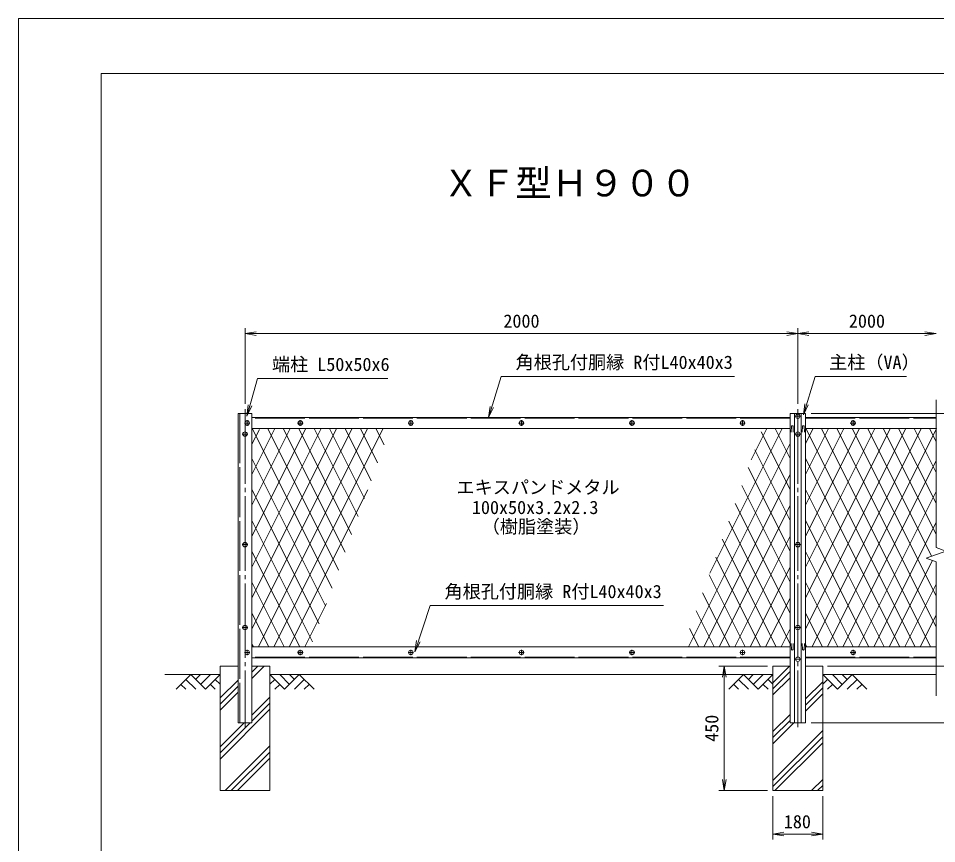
# Model space of a CAD drawing. Units: millimetres, scale not verified. Extents: x -4200 to 4200, y -2970 to 2970.
# Drawn here: x -4200 to -878, y -16 to 2970 of the extents above; entities that cross this region are included whole.
import ezdxf
from ezdxf.enums import TextEntityAlignment as Align

# ---------------------------------------------------------------- set-up
doc = ezdxf.new("R2010")
doc.units = ezdxf.units.MM
doc.header["$LTSCALE"] = 15
doc.linetypes.add('LONG_CHAIN', pattern=[21, 18, -1, 1, -1])
doc.linetypes.add('LONG_DASHED2', pattern=[13, 12, -1])
doc.layers.add('0-0_D-TTL-TXT', color=7, linetype='Continuous')
for name, color, linetype, lineweight in [('0-1_D-STR1', 1, 'Continuous', 9), ('0-2_D-BMK', 2, 'LONG_CHAIN', 9), ('0-3_D-STR-DIM', 7, 'Continuous', 9), ('0-4_D-BGD', 7, 'Continuous', 9), ('0-5_D-STR4', 7, 'Continuous', 9), ('0-6_D-DCR-HCH', 7, 'Continuous', 9), ('0-7_D-STR3', 3, 'Continuous', 9), ('0-8_0', 7, 'Continuous', 9), ('0-9_D-STR-TXT', 7, 'Continuous', 9), ('0-A_D-STR2', 7, 'Continuous', 9), ('0-B_D-TTL', 2, 'Continuous', 9)]:
    doc.layers.add(name, color=color, linetype=linetype, lineweight=lineweight)
doc.styles.add('ＭＳ ゴシック', font='')
doc.styles.get('ＭＳ ゴシック').set_extended_font_data('MS Gothic')

# ---------------------------------------------------------------- blocks, each defined once
blk = doc.blocks.new('_Open')
at = {"layer": '0-8_0'}
blk.add_line((-15, 2.5), (0, 0), dxfattribs=at)
blk.add_lwpolyline([(-15, -2.5), (0, 0), (-15, 0)], dxfattribs=at)

msp = doc.modelspace()

# ---------------------------------------------------------------- linework, layer by layer
at = {"layer": '0-1_D-STR1'}
for p, q in [((-3404.87, 1540.92), (-3404.87, 420.92)), ((-3354.87, 1540.92), (-3404.87, 1540.92)), ((-3354.87, 420.92), (-3354.87, 1540.92)), ((-1407.87, 1540.92), (-1351.87, 1540.92)), ((-1407.87, 420.92), (-1407.87, 1540.92)), ((-1392.37, 420.92), (-1392.37, 1540.92)), ((-1367.37, 420.92), (-1367.37, 1540.92)), ((-1351.87, 420.92), (-1351.87, 1540.92)), ((-1407.87, 1525.92), (-3354.87, 1525.92)), ((-1351.87, 1525.92), (-879.87, 1525.92)), ((-3354.87, 1485.92), (-1407.87, 1485.92)), ((-1402.87, 1494.3), (-1403.62, 1472.8)), ((-1396.87, 1494.3), (-1396.12, 1472.8)), ((-1362.87, 1494.3), (-1363.62, 1472.8)), ((-1356.87, 1494.3), (-1356.12, 1472.8)), ((-879.87, 1485.92), (-1351.87, 1485.92)), ((-1402.87, 686.25), (-1403.62, 707.75)), ((-1396.87, 686.25), (-1396.12, 707.75)), ((-1362.87, 686.25), (-1363.62, 707.75)), ((-1356.87, 686.25), (-1356.12, 707.75)), ((-3354.87, 695.92), (-1407.87, 695.92)), ((-879.87, 695.92), (-1351.87, 695.92)), ((-1407.87, 655.92), (-3354.87, 655.92)), ((-1351.87, 655.92), (-879.87, 655.92)), ((-3404.87, 420.92), (-3354.87, 420.92)), ((-1407.87, 420.92), (-1351.87, 420.92))]:
    msp.add_line(p, q, dxfattribs=at)
at = {"layer": '0-1_D-STR1', "linetype": 'LONG_DASHED2'}
for p, q in [((-3398.87, 1540.92), (-3398.87, 420.92)), ((-1407.87, 1522.92), (-3354.87, 1522.92)), ((-1351.87, 1522.92), (-879.87, 1522.92)), ((-1407.87, 658.92), (-3354.87, 658.92)), ((-1351.87, 658.92), (-879.87, 658.92))]:
    msp.add_line(p, q, dxfattribs=at)
at = {"layer": '0-1_D-STR1'}
for centre, start, end in [((-1399.87, 1493.05), 22.61986, 157.38014), ((-1359.87, 1493.05), 22.61986, 157.38014), ((-1399.87, 687.5), 202.61986, 337.38014), ((-1359.87, 687.5), 202.61986, 337.38014)]:
    msp.add_arc(centre, 3.25, start, end, dxfattribs=at)
at = {"layer": '0-2_D-BMK'}
for p, q in [((-3379.87, 1555.92), (-3379.87, 405.92)), ((-1369.87, 1530.42), (-1389.87, 1530.42)), ((-1379.87, 1555.92), (-1379.87, 405.92)), ((-3361.87, 1505.92), (-3381.87, 1505.92)), ((-3371.87, 1515.92), (-3371.87, 1495.92)), ((-3169.87, 1505.92), (-3189.87, 1505.92)), ((-3179.87, 1515.92), (-3179.87, 1495.92)), ((-2769.87, 1505.92), (-2789.87, 1505.92)), ((-2779.87, 1515.92), (-2779.87, 1495.92)), ((-2369.87, 1505.92), (-2389.87, 1505.92)), ((-2379.87, 1515.92), (-2379.87, 1495.92)), ((-1969.87, 1505.92), (-1989.87, 1505.92)), ((-1979.87, 1515.92), (-1979.87, 1495.92)), ((-1569.87, 1505.92), (-1589.87, 1505.92)), ((-1579.87, 1515.92), (-1579.87, 1495.92)), ((-1169.87, 1505.92), (-1189.87, 1505.92)), ((-1179.87, 1515.92), (-1179.87, 1495.92)), ((-3369.87, 1465.92), (-3389.87, 1465.92)), ((-1369.87, 1465.92), (-1389.87, 1465.92)), ((-3369.87, 1065.92), (-3389.87, 1065.92)), ((-1369.87, 1065.92), (-1389.87, 1065.92)), ((-3369.87, 765.92), (-3389.87, 765.92)), ((-1369.87, 765.92), (-1389.87, 765.92)), ((-3361.87, 675.92), (-3381.87, 675.92)), ((-3371.87, 685.92), (-3371.87, 665.92)), ((-3169.87, 675.92), (-3189.87, 675.92)), ((-3179.87, 665.92), (-3179.87, 685.92)), ((-2769.87, 675.92), (-2789.87, 675.92)), ((-2779.87, 665.92), (-2779.87, 685.92)), ((-2369.87, 675.92), (-2389.87, 675.92)), ((-2379.87, 665.92), (-2379.87, 685.92)), ((-1969.87, 675.92), (-1989.87, 675.92)), ((-1979.87, 665.92), (-1979.87, 685.92)), ((-1569.87, 675.92), (-1589.87, 675.92)), ((-1579.87, 665.92), (-1579.87, 685.92)), ((-1169.87, 675.92), (-1189.87, 675.92)), ((-1179.87, 665.92), (-1179.87, 685.92)), ((-1369.87, 651.42), (-1389.87, 651.42))]:
    msp.add_line(p, q, dxfattribs=at)
at = {"layer": '0-3_D-STR-DIM'}
for p, q in [((-3379.87, 1575.92), (-3379.87, 1849.7)), ((-3339.87, 1829.7), (-1419.87, 1829.7)), ((-1379.87, 1575.92), (-1379.87, 1849.7)), ((-1379.87, 1575.92), (-1379.87, 1849.7)), ((-1339.87, 1829.7), (-919.87, 1829.7)), ((-879.87, 1590.37), (-879.87, 1055.15)), ((-1331.87, 1540.92), (-308.82, 1540.92)), ((-1331.87, 1540.92), (-188.82, 1540.92)), ((-915.11, 1016.67), (-844.63, 1042.32)), ((-844.63, 1042.32), (-879.87, 1055.15)), ((-879.87, 1003.84), (-915.11, 1016.67)), ((-879.87, 1003.84), (-879.87, 518.61)), ((-1489.87, 625.92), (-1666.19, 625.92)), ((-1272.1, 625.92), (-308.82, 625.92)), ((-1269.87, 625.92), (-428.82, 625.92)), ((-1269.87, 625.92), (-308.82, 625.92)), ((-1646.19, 585.92), (-1646.19, 215.92)), ((-1331.87, 420.92), (-308.82, 420.92)), ((-1331.87, 420.92), (-188.82, 420.92)), ((-1489.87, 175.92), (-1666.19, 175.92)), ((-1469.87, 155.92), (-1469.87, -1.4)), ((-1289.87, 155.92), (-1289.87, -1.4)), ((-1429.87, 18.6), (-1329.87, 18.6))]:
    msp.add_line(p, q, dxfattribs=at)
at = {"layer": '0-4_D-BGD'}
for p, q in [((-3469.87, 595.92), (-3669.87, 595.92)), ((-1469.87, 595.92), (-3289.87, 595.92)), ((-1289.87, 595.92), (-879.87, 595.92))]:
    msp.add_line(p, q, dxfattribs=at)
at = {"layer": '0-5_D-STR4'}
for p, q in [((-3469.87, 625.92), (-3469.87, 175.92)), ((-3404.87, 625.92), (-3469.87, 625.92)), ((-3289.87, 625.92), (-3354.87, 625.92)), ((-3289.87, 625.92), (-3289.87, 175.92)), ((-1469.87, 625.92), (-1469.87, 175.92)), ((-1407.87, 625.92), (-1469.87, 625.92)), ((-1289.87, 625.92), (-1351.87, 625.92)), ((-1289.87, 625.92), (-1289.87, 175.92)), ((-3289.87, 175.92), (-3469.87, 175.92)), ((-1289.87, 175.92), (-1469.87, 175.92))]:
    msp.add_line(p, q, dxfattribs=at)
at = {"layer": '0-6_D-DCR-HCH'}
for p, q in [((-3354.87, 581.9), (-3310.85, 625.92)), ((-3354.87, 604), (-3332.95, 625.92)), ((-1469.87, 566.55), (-1410.5, 625.92)), ((-1469.87, 544.46), (-1407.87, 606.46)), ((-3576.29, 595.92), (-3629.5, 542.71)), ((-3594.03, 578.18), (-3558.39, 542.71)), ((-3576.29, 595.92), (-3523.08, 542.71)), ((-3558.55, 578.18), (-3540.82, 595.92)), ((-3540.82, 560.45), (-3505.34, 595.92)), ((-3523.08, 542.71), (-3469.87, 595.92)), ((-3487.61, 578.18), (-3469.87, 560.53)), ((-3469.87, 511.1), (-3404.87, 576.1)), ((-3236.66, 542.71), (-3289.87, 595.92)), ((-3272.13, 578.18), (-3289.87, 560.53)), ((-3218.92, 560.45), (-3254.39, 595.92)), ((-3183.44, 595.92), (-3236.66, 542.71)), ((-3201.09, 578.09), (-3218.92, 595.92)), ((-3165.71, 578.18), (-3201.34, 542.71)), ((-3183.44, 595.92), (-3130.23, 542.71)), ((-1576.29, 595.92), (-1629.5, 542.71)), ((-1594.03, 578.18), (-1558.39, 542.71)), ((-1576.29, 595.92), (-1523.08, 542.71)), ((-1558.55, 578.18), (-1540.82, 595.92)), ((-1540.82, 560.45), (-1505.34, 595.92)), ((-1523.08, 542.71), (-1469.87, 595.92)), ((-1487.61, 578.18), (-1469.87, 560.53)), ((-1469.87, 522.36), (-1407.87, 584.36)), ((-1351.87, 507.78), (-1289.87, 569.78)), ((-1236.66, 542.71), (-1289.87, 595.92)), ((-1272.13, 578.18), (-1289.87, 560.53)), ((-1218.92, 560.45), (-1254.39, 595.92)), ((-1183.44, 595.92), (-1236.66, 542.71)), ((-1201.09, 578.09), (-1218.92, 595.92)), ((-1165.71, 578.18), (-1201.34, 542.71)), ((-1183.44, 595.92), (-1130.23, 542.71)), ((-3611.77, 560.45), (-3593.95, 542.71)), ((-3505.34, 560.45), (-3487.52, 542.71)), ((-3469.87, 489), (-3404.87, 554)), ((-3469.87, 466.9), (-3404.87, 531.9)), ((-3254.39, 560.45), (-3272.21, 542.71)), ((-3147.97, 560.45), (-3165.79, 542.71)), ((-1611.77, 560.45), (-1593.95, 542.71)), ((-1505.34, 560.45), (-1487.52, 542.71)), ((-1351.87, 485.68), (-1289.87, 547.68)), ((-1254.39, 560.45), (-1272.21, 542.71)), ((-1147.97, 560.45), (-1165.79, 542.71)), ((-3354.87, 449.32), (-3289.87, 514.32)), ((-1351.87, 463.58), (-1289.87, 525.58)), ((-3469.87, 290.13), (-3289.87, 470.13)), ((-3354.87, 427.22), (-3289.87, 492.22)), ((-1469.87, 389.78), (-1407.87, 451.78)), ((-3469.87, 312.22), (-3361.17, 420.92)), ((-3469.87, 334.32), (-3383.27, 420.92)), ((-1469.87, 367.68), (-1407.87, 429.68)), ((-1469.87, 345.58), (-1394.53, 420.92)), ((-1469.87, 213), (-1289.87, 393)), ((-1469.87, 190.9), (-1289.87, 370.9)), ((-3451.49, 175.92), (-3289.87, 337.54)), ((-1462.75, 175.92), (-1289.87, 348.81)), ((-3429.39, 175.92), (-3289.87, 315.45)), ((-3407.3, 175.92), (-3289.87, 293.35)), ((-1330.17, 175.92), (-1289.87, 216.22)), ((-1308.07, 175.92), (-1289.87, 194.13))]:
    msp.add_line(p, q, dxfattribs=at)
for points in [[(-3289.87, 625.92), (-3354.87, 625.92), (-3354.87, 420.92), (-3404.87, 420.92), (-3404.87, 625.92), (-3469.87, 625.92), (-3469.87, 175.92), (-3289.87, 175.92)], [(-1351.87, 420.92), (-1407.87, 420.92), (-1407.87, 625.92), (-1469.87, 625.92), (-1469.87, 175.92), (-1289.87, 175.92), (-1289.87, 625.92), (-1351.87, 625.92)]]:
    msp.add_lwpolyline(points, close=True, dxfattribs=at)
at = {"layer": '0-7_D-STR3'}
for centre in [(-1379.87, 1530.42), (-3371.87, 1505.92), (-3179.87, 1505.92), (-2779.87, 1505.92), (-2379.87, 1505.92), (-1979.87, 1505.92), (-1579.87, 1505.92), (-1179.87, 1505.92), (-3379.87, 1465.92), (-1379.87, 1465.92), (-3379.87, 1065.92), (-1379.87, 1065.92), (-3379.87, 765.92), (-1379.87, 765.92), (-3371.87, 675.92), (-3179.87, 675.92), (-2779.87, 675.92), (-2379.87, 675.92), (-1979.87, 675.92), (-1579.87, 675.92), (-1179.87, 675.92), (-1379.87, 651.42)]:
    msp.add_circle(centre, 8, dxfattribs=at)
at = {"layer": '0-9_D-STR-TXT'}
for points in [[(-2863.51, 1667.21), (-3334.49, 1667.21), (-3372.57, 1532.94)], [(-1609.22, 1674.79), (-2452.95, 1674.79), (-2498.31, 1527.83)], [(-986.15, 1674.8), (-1317.53, 1674.8), (-1359.23, 1537.14)], [(-1866.33, 845.36), (-2710.07, 845.36), (-2764.43, 680.34)]]:
    msp.add_lwpolyline(points, dxfattribs=at)
at = {"layer": '0-A_D-STR2'}
for p, q in [((-3271.94, 1485.92), (-3354.87, 1320.05)), ((-3216.03, 1485.92), (-3354.87, 1208.25)), ((-3160.13, 1485.92), (-3354.87, 1096.45)), ((-3104.23, 1485.92), (-3354.87, 984.64)), ((-3048.33, 1485.92), (-3354.87, 872.84)), ((-2992.43, 1485.92), (-3354.87, 761.04)), ((-3327.84, 1482.92), (-3354.87, 1428.86)), ((-3064.89, 908.88), (-3353.41, 1485.92)), ((-2936.52, 1485.92), (-3331.52, 695.92)), ((-3041.34, 973.59), (-3297.51, 1485.92)), ((-2880.62, 1485.92), (-3275.62, 695.92)), ((-3017.79, 1038.29), (-3241.61, 1485.92)), ((-2994.24, 1102.99), (-3185.71, 1485.92)), ((-2970.69, 1167.7), (-3129.8, 1485.92)), ((-2947.14, 1232.4), (-3073.9, 1485.92)), ((-2923.59, 1297.1), (-3018, 1485.92)), ((-2900.04, 1361.81), (-2962.1, 1485.92)), ((-2876.49, 1426.51), (-2906.2, 1485.92)), ((-1436.64, 1485.92), (-1698.45, 962.3)), ((-1492.54, 1485.92), (-1548.88, 1373.25)), ((-1407.87, 1265.42), (-1512.19, 1474.06)), ((-1407.87, 1377.23), (-1462.22, 1485.92)), ((-1324.84, 1485.92), (-1351.87, 1431.86)), ((-1268.94, 1485.92), (-1351.87, 1320.05)), ((-1213.03, 1485.92), (-1351.87, 1208.25)), ((-1157.13, 1485.92), (-1351.87, 1096.45)), ((-1101.23, 1485.92), (-1351.87, 984.64)), ((-1045.33, 1485.92), (-1351.87, 872.84)), ((-989.43, 1485.92), (-1351.87, 761.04)), ((-955.41, 695.92), (-1350.41, 1485.92)), ((-933.52, 1485.92), (-1328.52, 695.92)), ((-899.51, 695.92), (-1294.51, 1485.92)), ((-877.62, 1485.92), (-1272.62, 695.92)), ((-879.87, 768.45), (-1238.61, 1485.92)), ((-879.87, 880.25), (-1182.71, 1485.92)), ((-895.71, 1023.73), (-1126.8, 1485.92)), ((-879.87, 1103.85), (-1070.9, 1485.92)), ((-879.87, 1215.66), (-1015, 1485.92)), ((-879.87, 1327.46), (-959.1, 1485.92)), ((-879.87, 1439.26), (-903.2, 1485.92)), ((-1407.87, 1431.66), (-1775.74, 695.92)), ((-1407.87, 1153.62), (-1535.74, 1409.35)), ((-3088.44, 844.18), (-3354.87, 1377.03)), ((-1011.31, 695.92), (-1351.87, 1377.03)), ((-879.87, 1369.63), (-1216.72, 695.92)), ((-1407.87, 1041.82), (-1559.29, 1344.65)), ((-1407.87, 1319.86), (-1719.84, 695.92)), ((-3111.99, 779.48), (-3354.87, 1265.23)), ((-2935.53, 1264.3), (-3219.72, 695.92)), ((-1407.87, 930.02), (-1582.84, 1279.95)), ((-1067.21, 695.92), (-1351.87, 1265.23)), ((-879.87, 1257.82), (-1160.82, 695.92)), ((-1407.87, 1208.05), (-1663.94, 695.92)), ((-1407.87, 818.21), (-1606.39, 1215.25)), ((-3135.54, 714.78), (-3354.87, 1153.43)), ((-1407.87, 706.41), (-1629.94, 1150.54)), ((-1123.11, 695.92), (-1351.87, 1153.43)), ((-879.87, 1146.02), (-1104.92, 695.92)), ((-1458.53, 695.92), (-1653.49, 1085.84)), ((-1407.87, 1096.25), (-1608.03, 695.92)), ((-3182.02, 695.92), (-3354.87, 1041.62)), ((-1179.02, 695.92), (-1351.87, 1041.62)), ((-1514.43, 695.92), (-1677.04, 1021.14)), ((-892.72, 1008.52), (-1049.02, 695.92)), ((-1407.87, 984.45), (-1552.13, 695.92)), ((-1570.33, 695.92), (-1700.59, 956.43)), ((-3237.92, 695.92), (-3354.87, 929.82)), ((-1234.92, 695.92), (-1351.87, 929.82)), ((-879.87, 922.41), (-993.11, 695.92)), ((-1626.23, 695.92), (-1724.14, 891.73)), ((-1407.87, 872.64), (-1496.23, 695.92)), ((-3085.1, 853.35), (-3163.82, 695.92)), ((-3293.82, 695.92), (-3354.87, 818.02)), ((-1682.13, 695.92), (-1747.69, 827.03)), ((-1290.82, 695.92), (-1351.87, 818.02)), ((-879.87, 810.61), (-937.21, 695.92)), ((-1738.04, 695.92), (-1771.24, 762.32)), ((-1407.87, 760.84), (-1440.33, 695.92)), ((-3349.72, 695.92), (-3354.87, 706.21)), ((-1346.72, 695.92), (-1351.87, 706.21))]:
    msp.add_line(p, q, dxfattribs=at)
at = {"layer": '0-B_D-TTL', "color": 7}
msp.add_lwpolyline([(-4199.89, -2970.01), (4200.11, -2970.01), (4200.11, 2969.99), (-4199.89, 2969.99)], close=True, dxfattribs=at)
at = {"layer": '0-B_D-TTL'}
msp.add_lwpolyline([(-3899.89, 2769.99), (3900.11, 2769.99), (3900.11, -2770.01), (-3899.89, -2770.01)], close=True, dxfattribs=at)

# ---------------------------------------------------------------- block references
at = {"layer": '0-3_D-STR-DIM', "xscale": 2.666667, "yscale": 2.666667}
for p, rotation in [((-3379.87, 1829.7), 180), ((-1379.87, 1829.7), 180), ((-1646.19, 625.92), 90), ((-1646.19, 175.92), 270), ((-1469.87, 18.6), 180)]:
    msp.add_blockref('_Open', p, dxfattribs=dict(at, rotation=rotation))
for p in [(-1379.87, 1829.7), (-879.87, 1829.7), (-1289.87, 18.6)]:
    msp.add_blockref('_Open', p, dxfattribs=at)
at = {"layer": '0-9_D-STR-TXT', "xscale": 2.666667, "yscale": 2.666667}
for p, rotation in [((-3373.12, 1531.01), 254.16392), ((-2498.9, 1525.92), 252.84683), ((-1359.81, 1535.22), 253.14944), ((-2765.05, 678.44), 251.76791)]:
    msp.add_blockref('_Open', p, dxfattribs=dict(at, rotation=rotation))

# ---------------------------------------------------------------- texts
at = {"layer": '0-0_D-TTL-TXT', "style": 'ＭＳ ゴシック'}
msp.add_text('ＸＦ型Ｈ９００', height=96.22, dxfattribs=at).set_placement((-2664.42, 2297.02), align=Align.BOTTOM_LEFT)
at = {"layer": '0-3_D-STR-DIM', "style": 'ＭＳ ゴシック'}
for s, p in [('2000', (-2445.12, 1836.45)), ('2000', (-1195.12, 1836.45)), ('180', (-1430.52, 25.35))]:
    msp.add_text(s, height=48.06, dxfattribs=at).set_placement(p, align=Align.BOTTOM_LEFT)
msp.add_text('450', height=48.06, rotation=90, dxfattribs=at).set_placement((-1652.93, 352.42), align=Align.BOTTOM_LEFT)
at = {"layer": '0-9_D-STR-TXT', "style": 'ＭＳ ゴシック'}
for s, p in [('端柱 L50x50x6', (-3282.3, 1679.79)), ('角根孔付胴縁 R付L40x40x3', (-2401.02, 1687.37)), ('主柱（VA）', (-1266.61, 1687.38)), ('エキスパンドメタル', (-2614.72, 1234.9)), ('100x50x3.2x2.3', (-2559.03, 1162.17)), ('（樹脂塗装）', (-2523.47, 1092.97)), ('角根孔付胴縁 R付L40x40x3', (-2658.13, 857.95))]:
    msp.add_text(s, height=48.06, dxfattribs=at).set_placement(p, align=Align.BOTTOM_LEFT)

doc.saveas('drawing.dxf')
